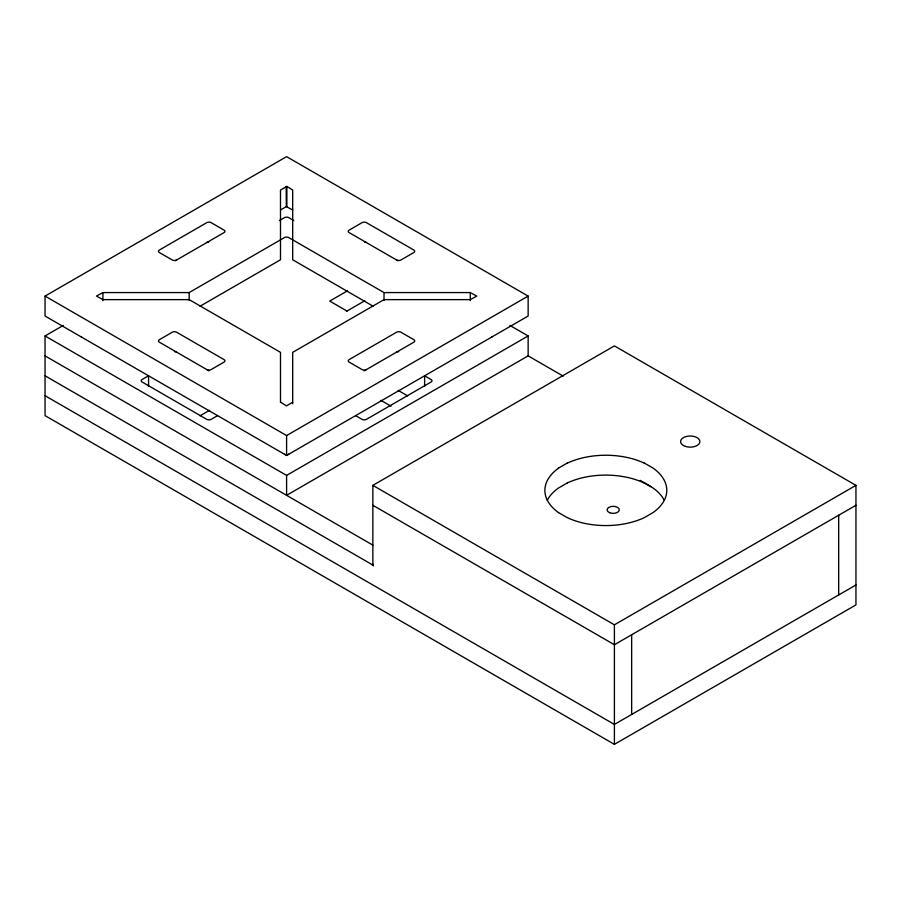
<?xml version="1.0" encoding="UTF-8"?>
<svg xmlns="http://www.w3.org/2000/svg" width="901" height="901" viewBox="0 0 901 901"><rect width="100%" height="100%" fill="white"/><g stroke="black" fill="none" stroke-linecap="round" stroke-linejoin="round"><path stroke-width="1.35" d="M373.194 306.261L292.69 259.781L292.69 190.055L286.811 186.349L286.214 186.496L286.327 206.611L280.493 209.978M292.69 209.978L286.327 206.611M558.462 468.115L567.281 463.024M45.05 296.102L286.597 156.65L528.144 296.102L528.144 316.026L286.597 455.478L45.05 316.026L45.05 296.102L286.597 435.555L528.144 296.102M292.69 403.704L292.69 352.347L384.017 299.628L470.277 299.628L476.764 296.102L470.277 292.577L384.017 292.577L288.748 237.582A3.041 1.757 0 0 0 284.434 237.582L189.176 292.577L102.905 292.577L96.43 296.057L102.905 299.628L189.176 299.628L280.493 352.347L280.493 402.398M286.327 186.687L280.493 190.055L280.493 259.781L199.999 306.261M45.05 375.796L372.856 565.051L372.856 485.357L614.403 345.905L855.95 485.357L855.95 604.898L614.403 744.35L45.05 415.631L45.05 335.949L63.261 325.441M175.436 260.671L224.056 232.604A3.052 1.757 0 0 0 224.056 230.115L211.116 222.637A3.052 1.757 0 0 0 206.802 222.637L159.353 250.039A3.052 1.757 0 0 0 159.353 252.528L172.294 259.995A3.052 1.757 0 0 0 176.607 259.995M279.4 220.565L284.434 217.659A3.041 1.757 0 0 1 288.748 217.659L293.782 220.565M347.572 290.775L329.732 301.08L346.986 311.048M346.389 311.386L364.826 300.743M200.033 415.811L209.55 410.315M217.58 415.631L211.116 419.37A3.052 1.757 0 0 1 206.802 419.37L142.099 382.013A3.052 1.757 0 0 1 142.099 379.524L148.564 375.796L148.564 386.416M292.69 402.15L286.518 405.889L280.493 402.15M364.15 370.863L413.841 342.177A3.052 1.757 0 0 0 413.841 339.688L400.9 332.21A3.052 1.757 0 0 0 396.586 332.21L349.137 359.6A3.052 1.757 0 0 0 349.137 362.101L362.078 369.568A3.052 1.757 0 0 0 366.392 369.568M286.597 475.401L528.144 335.949L528.144 355.872L286.597 495.325L286.597 475.401L45.05 335.949M372.856 485.357L614.403 624.821L855.95 485.357M855.95 505.281L614.403 644.733L372.856 505.281M855.95 584.974L614.403 724.427L45.05 395.719M567.281 482.947L558.462 488.038A60.896 35.162 0 0 0 547.312 500.246M644.283 463.024L653.101 468.115A60.896 35.162 0 0 1 653.067 512.556L644.283 517.658A60.896 35.162 0 0 1 567.303 517.647L558.462 512.568M644.283 482.947L653.101 488.038A60.896 35.162 0 0 1 664.24 500.246M397.758 260.671L349.137 232.604A3.052 1.757 0 0 1 349.137 230.115L362.078 222.637A3.052 1.757 0 0 1 366.392 222.637L413.841 250.039A3.052 1.757 0 0 1 413.841 252.528L400.9 259.995A3.052 1.757 0 0 1 396.586 259.995M509.932 325.441L528.144 335.949M527.885 355.726L563.226 376.122M640.296 480.391L650.826 486.472M398.152 390.392L407.669 395.888M380.898 400.348L391.011 406.193M355.602 415.631L362.078 419.37A3.052 1.757 0 0 0 366.392 419.37L431.095 382.013A3.052 1.757 0 0 0 431.083 379.524L424.619 375.796L424.619 386.416M209.043 370.863L159.353 342.177A3.052 1.757 0 0 1 159.353 339.688L172.294 332.21A3.052 1.757 0 0 1 176.607 332.21L224.056 359.6A3.052 1.757 0 0 1 224.056 362.101L211.116 369.568A3.052 1.757 0 0 1 206.802 369.568M45.05 355.872L372.856 545.128M372.856 564.263L373.386 565.851L372.181 564.736M838.696 515.248L838.696 594.93M631.657 634.777L631.657 714.47M614.403 624.821L614.403 744.35M470.277 292.577L470.277 300.551M384.017 292.577L384.017 300.551M286.867 186.687L286.867 206.611M286.597 435.555L286.597 455.478M189.176 292.577L189.176 300.551M102.905 292.577L102.905 300.551M567.213 483.015A60.896 35.162 0 0 1 644.17 483.015M558.575 512.613A60.896 35.162 0 0 1 558.575 468.182M567.303 463.148A60.896 35.162 0 0 1 644.26 463.148M288.748 454.239A3.052 1.757 0 0 1 285.448 454.622M284.919 454.464A3.052 1.757 0 0 1 284.434 454.239M81.709 337.188A3.052 1.757 0 0 1 81.045 336.614M492.149 336.614A3.041 1.757 0 0 1 491.473 337.188M396.586 352.133A3.052 1.757 0 0 1 398.738 351.615M174.445 351.615A3.052 1.757 0 0 1 176.607 352.133M206.802 242.56A3.052 1.757 0 0 1 208.66 242.054M364.522 242.054A3.052 1.757 0 0 1 366.392 242.56M685.413 446.4A9.641 5.564 0 0 0 699.874 441.58A9.641 5.564 0 0 0 685.413 436.76A9.641 5.564 0 0 0 685.413 446.4M609.662 512.714A6.104 3.525 0 0 0 619.28 510.191A6.104 3.525 0 0 0 610.675 506.644A6.104 3.525 0 0 0 609.662 512.714"/></g></svg>
